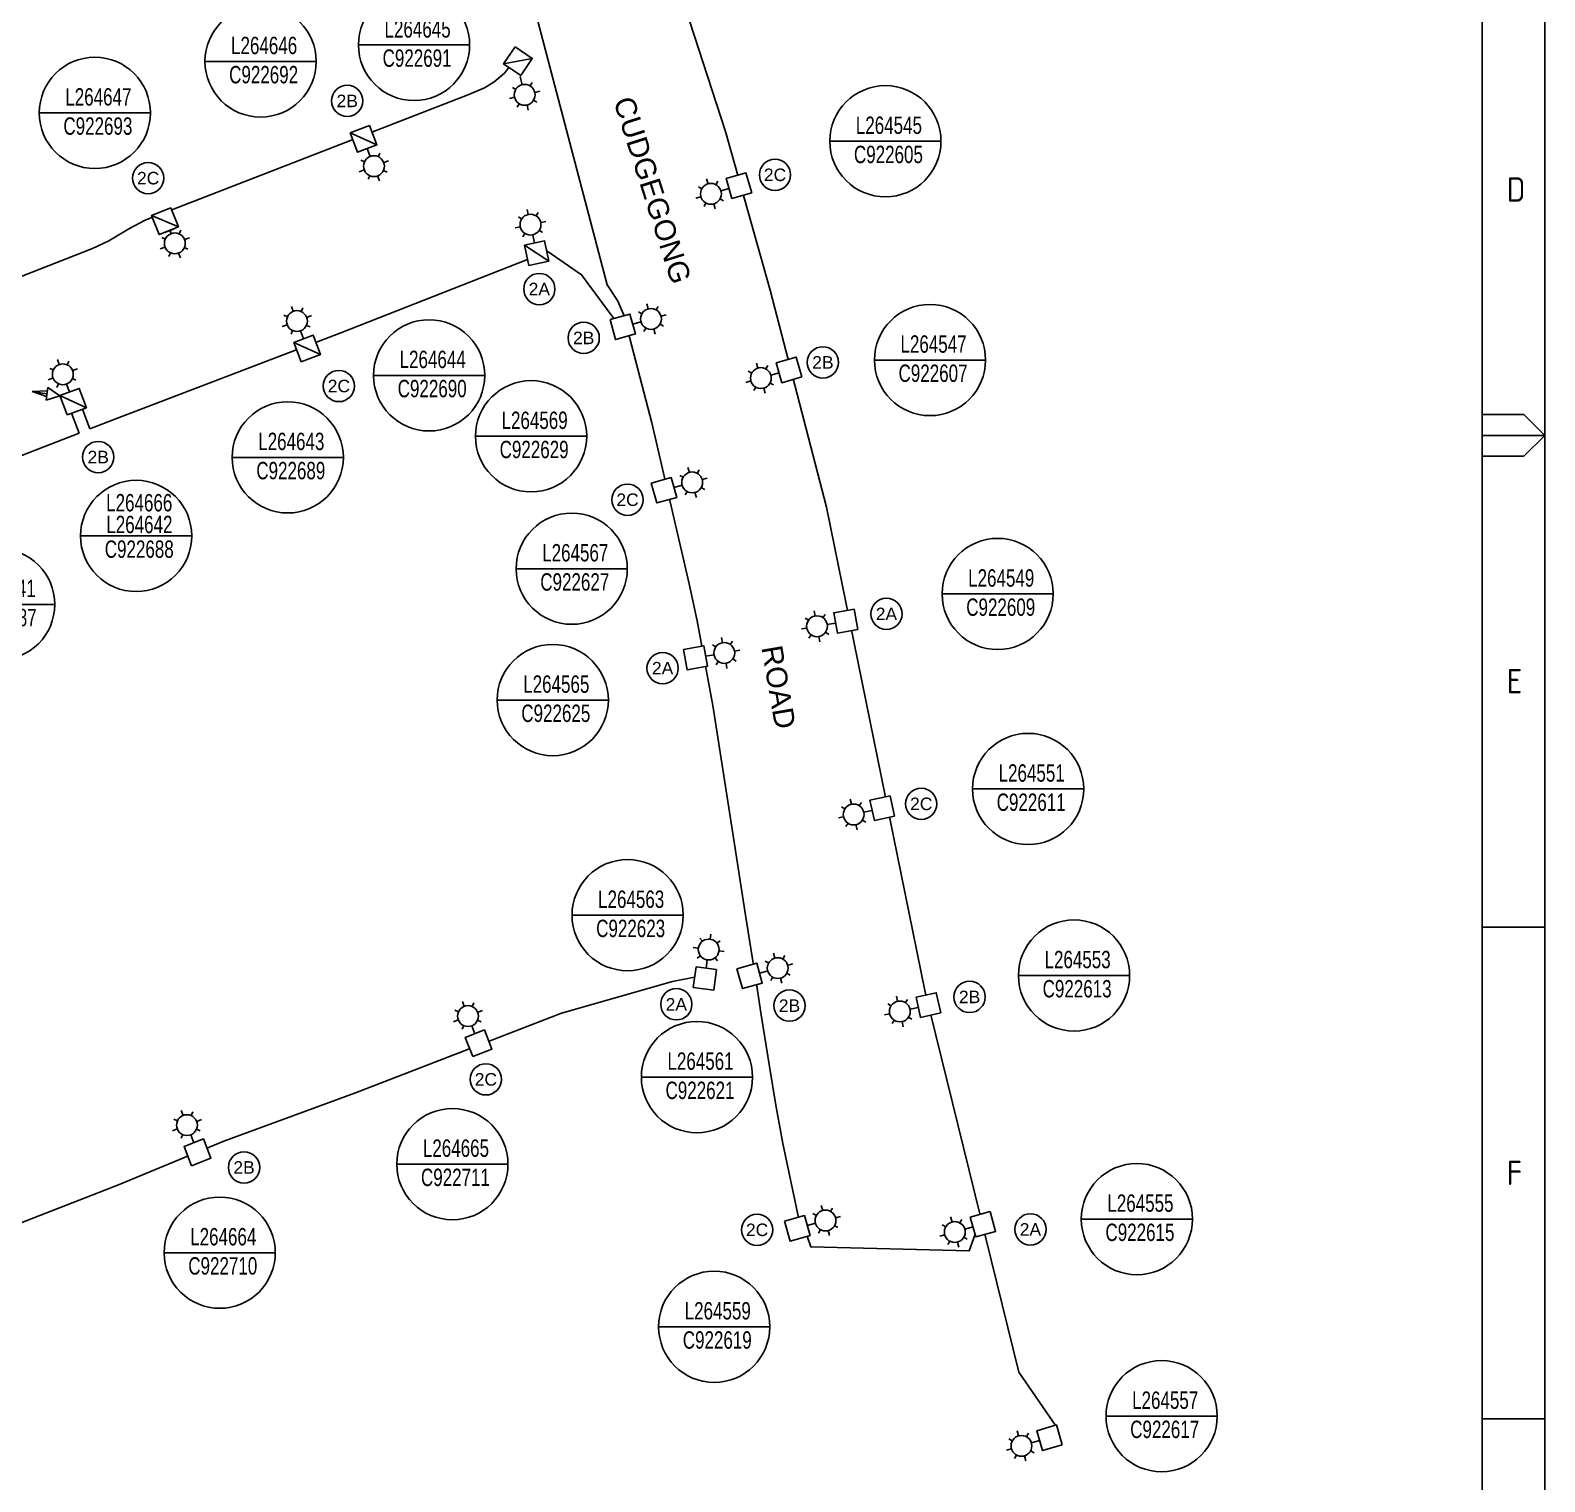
# Paper-space layout 'SHEET (4)' of a CAD drawing. Header units: metres, sheet in millimetres. Extents: x -9 to 824, y -5 to 581.
# Drawn here: x 606.4 to 824.3, y 137.2 to 346.1 of the extents above; entities that cross this region are included whole.
import ezdxf
from ezdxf.enums import TextEntityAlignment as Align

# ---------------------------------------------------------------- set-up
doc = ezdxf.new("R2010")
doc.units = ezdxf.units.M
doc.linetypes.add('IE Trench LV', pattern=[6.5, 5, -1.5])
doc.layers.get('0').update_dxf_attribs({"color": 6})
for name, color, linetype in [('_User Miscellaneous1', 7, 'Continuous'), ('Equip_SP_SL_NEW', 2, 'Continuous'), ('Mains_SL_NEW_R6', 2, 'Continuous'), ('Notes', 7, 'Continuous'), ('SupportsUG_SP_LV_SL_NEW', 2, 'Continuous')]:
    doc.layers.add(name, color=color, linetype=linetype)
doc.layers.add('Cadastre Roads_SP_EXT', color=9, linetype='Continuous', lineweight=5)
doc.styles.add('iecARIAL', font='arial.ttf', dxfattribs={"height": 2})
doc.styles.add('iecISOCP', font='isocp.shx')
doc.styles.add('POLE_LABEL', font='arial.ttf')
doc.styles.add('SL_LABEL', font='arial.ttf')
doc.styles.get("Standard").update_dxf_attribs({"font": 'arial.ttf'})
doc.linetypes.add('Cable 4', pattern='A,5.25,-0.1,["o",Standard,S=2,R=0,X=1.2,Y=-0.7],-4', length=9.35)
doc.linetypes.add('IE Trench HV', pattern='A,7,-0.2,["/",Standard,S=3,R=0,X=0.6,Y=-1.4],-2.5', length=9.7)

# ---------------------------------------------------------------- blocks, each defined once
blk = doc.blocks.new('A1_FRAME_TITLE')
at = {"layer": 'Notes', "color": 3, "linetype": 'Continuous'}
blk.add_line((824.37, 5.97), (824.37, 574.39), dxfattribs=at)
at = {"layer": 'Notes', "linetype": 'Continuous'}
for p, q in [((824.37, 293.18), (830.35, 293.18)), ((830.35, 293.18), (833.35, 290.18)), ((833.35, 290.18), (824.35, 290.18)), ((833.35, 290.18), (830.35, 287.18)), ((830.35, 287.18), (824.37, 287.18)), ((824.35, 219.43), (833.35, 219.43)), ((824.35, 148.68), (833.35, 148.68))]:
    blk.add_line(p, q, dxfattribs=at)
blk.add_attdef('DRAFT_NUM', (29.9, 23.29), '', height=2.5, rotation=90)
at = {"layer": 'Notes', "color": 7, "style": 'iecISOCP'}
for s, p in [('D', (827.87, 323.81)), ('E', (827.87, 253.06)), ('F', (827.87, 182.31))]:
    blk.add_text(s, height=3.5, dxfattribs=at).set_placement(p)
at = {"layer": 'Notes', "color": 7, "style": 'iecISOCP', "flags": 8}
blk.add_attdef('VERSION_NO', text='', height=2.5, rotation=90, dxfattribs=at).set_placement((302.04, 43.81), align=Align.MIDDLE_CENTER)
at = {"layer": 'Notes', "color": 7, "style": 'iecISOCP'}
for tag, p in [('CAP_NO', (513.19, 43.46)), ('IE_NUM', (513.05, 37.81)), ('REF_No_1', (335.24, 32.31)), ('REF_1', (362.52, 32.31)), ('GEN_WO', (441.71, 31.76)), ('HV_SWITCH', (513.46, 32.16)), ('REF_No_2', (335.24, 26.31)), ('REF_2', (362.52, 26.31)), ('UBD_REF', (513.05, 25.83)), ('OH_WO', (441.71, 25.81)), ('REF_No_3', (335.24, 20.31)), ('REF_3', (362.52, 20.31)), ('UG_WO', (441.71, 20.05)), ('GIS_MAP_No', (513.05, 20.04)), ('REF_No_4', (335.24, 14.31)), ('REF_4', (362.52, 14.31)), ('SUB_WO', (441.71, 13.81)), ('HV_OP_DIAG', (513.33, 14.2)), ('LGA', (512.95, 7.78))]:
    blk.add_attdef(tag, p, '', height=2.5, dxfattribs=at)
at = {"layer": 'Notes', "style": 'iecISOCP'}
for tag, p in [('T1', (684.37, 39.47)), ('T2', (684.37, 34.35)), ('T3', (684.37, 28.92)), ('T4', (684.37, 23.66)), ('T5', (684.37, 18.23)), ('T6', (684.37, 12.97))]:
    blk.add_attdef(tag, text='', height=3.5, dxfattribs=at).set_placement(p, align=Align.CENTER)
at = {"layer": 'Notes', "color": 7, "style": 'iecISOCP'}
for tag, p in [('scale', (567.76, 33.27)), ('DRAWN', (567.76, 24.93)), ('DATE', (567.76, 16.88)), ('DESIGN', (605.62, 9.15))]:
    blk.add_attdef(tag, text='', height=2.5, dxfattribs=at).set_placement(p, align=Align.CENTER)
at = {"layer": 'Notes', "color": 4, "style": 'iecISOCP'}
blk.add_attdef('NUM', text='', height=7, dxfattribs=at).set_placement((792.37, 20.12), align=Align.MIDDLE_CENTER)
at = {"layer": 'Notes', "color": 1, "style": 'iecISOCP'}
blk.add_attdef('REV', text='', height=5, dxfattribs=at).set_placement((820.05, 17.1), align=Align.CENTER)
at = {"layer": 'Notes', "color": 7, "style": 'iecISOCP'}
for tag, p in [('NS', (790.71, 8.12)), ('SHTS', (805.41, 8.12))]:
    blk.add_attdef(tag, text='', height=2.5, dxfattribs=at).set_placement(p, align=Align.MIDDLE)
at = {"layer": 'Notes', "style": 'iecISOCP'}
blk.add_attdef('ExportID', (9.08, 2.39), '', height=2.5, dxfattribs=at)
at = {"layer": 'Notes', "style": 'iecISOCP', "flags": 1}
for tag, p in [('ProjectType', (14.17, -26.8)), ('ProjectNumber', (23.56, -26.82)), ('DrawingNumber', (35.51, -26.8)), ('ProjectDescription', (47.56, -26.83)), ('ExportDate', (60.28, -26.79)), ('ExportUserName', (69.15, -26.8)), ('DesignerCompanyName', (81.48, -26.79)), ('ExportAreaOfInterest', (97.1, -26.81)), ('GIS_SUCCESS', (112, -26.78)), ('CAD_SUCCESS', (121.79, -26.78)), ('DEPOTCODE', (132.11, -26.88)), ('ExportCategories', (140.08, -26.8)), ('Comments', (154.38, -26.88))]:
    blk.add_attdef(tag, p, '', height=1, dxfattribs=at)
blk = doc.blocks.new('COLUMN_NEW')
at = {"flags": 1}
blk.add_attdef('Z', text='', height=0.2, dxfattribs=at).set_placement((1.5, -2.8), align=Align.MIDDLE_LEFT)
blk.add_wipeout([(-1.485, -1.485), (1.485, -1.485), (1.485, 1.485), (-1.485, 1.485)])
at = {"lineweight": -3}
blk.add_lwpolyline([(-1.485, -1.485), (1.485, -1.485), (1.485, 1.485), (-1.485, 1.485)], close=True, dxfattribs=at)
for tag, height, flags, p in [('ASSET_NUM', 2.5, 8, (2, 2)), ('STREET_CODE', 0.2, 9, (1.5, 0)), ('OWNED_BY', 0.2, 9, (1.5, -0.4)), ('OPERATED_BY', 0.2, 9, (1.5, -0.6)), ('STATE', 0.2, 9, (1.5, -1)), ('SUBURB', 0.2, 9, (1.5, -1.8)), ('STREETNAME', 0.2, 9, (1.5, -2)), ('COLUMN_TYPE', 0.2, 9, (1.5, -0.2)), ('USAGE', 0.2, 9, (1.5, -1.2)), ('MAINTAINED_BY', 0.2, 9, (1.5, -0.8)), ('LEGEND', 0.2, 9, (1.5, -1.4)), ('PARENT', 0.2, 9, (1.5, -1.6)), ('LOCATION', 0.2, 9, (1.5, -2.2)), ('NOTES', 0.2, 9, (1.5, -2.4)), ('LABEL_ALIGNMENT', 0.2, 9, (1.5, -2.6))]:
    blk.add_attdef(tag, text='', height=height, dxfattribs=dict(flags=flags)).set_placement(p, align=Align.MIDDLE_LEFT)
at = {"style": 'POLE_LABEL', "flags": 9}
blk.add_attdef('STRUCTURE_PLANT_NUMBER', text='', height=0.2, dxfattribs=at).set_placement((1.5, 0.242), align=Align.MIDDLE_LEFT)
blk = doc.blocks.new('*U44')
for tag, height, flags, p in [('OPERATING_VOLTAGE', 0.2, 9, (0, -1.4)), ('ORIENTATION', 0.2, 9, (0, -1.6)), ('OWNED_BY', 0.2, 9, (0, -1.8)), ('STATE', 0.2, 9, (0, -2)), ('LANTERN_TYPE', 0.2, 9, (0, -1)), ('NO_PHASES', 0.2, 9, (0, -1.2)), ('USAGE', 0.2, 9, (0, -2.2)), ('LNUMBER', 2.5, 8, (1.2, -2.8)), ('CEXIST', 0.2, 9, (0, -2.4)), ('CNEW', 0.2, 9, (0, -2.6)), ('CNUMBER', 0.2, 9, (0, -2.8)), ('CREMOVE', 0.2, 9, (0, -3)), ('CREPLACE', 0.2, 9, (0, -3.2)), ('LKINGHEIGHT', 0.2, 9, (0, -3.4)), ('LBRACKET', 0.2, 9, (0, -3.6)), ('LBRACKETVOCAB', 0.2, 9, (0, -3.8)), ('LCATEGORY', 0.2, 9, (0, -4)), ('LCHARGE1', 0.2, 9, (0, -4.2)), ('LCHARGE1PERCENT', 0.2, 9, (0, -4.4)), ('LCHARGE2', 0.2, 9, (0, -4.6)), ('LCHARGE2PERCENT', 0.2, 9, (0, -4.8)), ('LCHARGE3', 0.2, 9, (0, -5)), ('LCHARGE3PERCENT', 0.2, 9, (0, -5.2)), ('LEXIST', 0.2, 9, (0, -5.4)), ('LLAMP', 0.2, 9, (0, -5.6)), ('LLAMPVOCAB', 0.2, 9, (0, -5.8)), ('LMAST', 0.2, 9, (0, -6)), ('LMASTVOCAB', 0.2, 9, (0, -6.2)), ('LNEW', 0.2, 9, (0, -6.4)), ('LANTNUMBER', 0.2, 9, (0, -6.6)), ('SUBURB', 0.2, 9, (0, -8.6)), ('STREETNAME', 0.2, 9, (0, -8.8)), ('LOUTREACH', 0.2, 9, (0, -7)), ('LOUTREACHVOCAB', 0.2, 9, (0, -7.2)), ('LRATECODE', 0.2, 9, (0, -7.4)), ('LREMOVE', 0.2, 9, (0, -7.6)), ('LREPLACE', 0.2, 9, (0, -7.8)), ('LTYPE', 0.2, 9, (0, -8)), ('LTYPEVOCAB', 0.2, 9, (0, -8.2)), ('LEGEND', 0.2, 9, (0, -8.4)), ('LOCATION', 0.2, 9, (0, -9)), ('NOTES', 0.2, 9, (0, -9.2)), ('MAINTAINED_BY', 0.2, 9, (0, -9.86))]:
    blk.add_attdef(tag, text='', height=height, dxfattribs=dict(flags=flags)).set_placement(p, align=Align.MIDDLE_LEFT)
at = {"flags": 9}
blk.add_attdef('OPERATED_BY', (0, -9.61), '', height=0.2, dxfattribs=at)
blk.add_wipeout([(0, 4.97), (1.46, 4.18), (2.25, 2.72), (1.46, 1.26), (0, 0.36), (-1.46, 1.26), (-2.25, 2.72), (-1.46, 4.18)])
for p, q in [((0, 4.22), (0, 4.97)), ((-2.25, 2.72), (-1.5, 2.72)), ((-1.46, 4.18), (-1.06, 3.78)), ((1.46, 4.18), (1.06, 3.78)), ((1.5, 2.72), (2.25, 2.72)), ((-1.46, 1.26), (-1.06, 1.66)), ((0, 0), (0, 1.22)), ((0, 0), (0, 0)), ((1.46, 1.26), (1.06, 1.66))]:
    blk.add_line(p, q)
blk.add_circle((0, 2.72), 1.5)
at = {"style": 'SL_LABEL'}
for tag, height, flags, p in [('ASSET_NUM', 2.5, 8, (2, 2)), ('STREET_CODE', 0.2, 9, (0, -0.2))]:
    blk.add_attdef(tag, text='', height=height, dxfattribs=dict(at, flags=flags)).set_placement(p, align=Align.MIDDLE_LEFT)
at = {"flags": 1}
blk.add_attdef('Z', (0, 0), '', height=0.2, dxfattribs=at)
at = {"flags": 9}
for tag, p in [('CONSTRUCTED_VOLTAGE', (0, -0.4)), ('CONTROL_TYPE', (0, -0.6)), ('LANTERN_PURPOSE', (0, -0.8))]:
    blk.add_attdef(tag, text='', height=0.2, dxfattribs=at).set_placement(p, align=Align.MIDDLE_LEFT)
blk = doc.blocks.new('*U48')
at = {"flags": 1}
blk.add_attdef('Z', text='', height=0.2, dxfattribs=at).set_placement((1.5, -2.8), align=Align.MIDDLE_LEFT)
blk.add_wipeout([(-1.485, -1.485), (1.485, -1.485), (1.485, 1.485), (-1.485, 1.485)])
at = {"lineweight": -3}
blk.add_lwpolyline([(-1.485, -1.485), (1.485, -1.485), (1.485, 1.485), (-1.485, 1.485)], close=True, dxfattribs=at)
at = {"flags": 128}
blk.add_lwpolyline([(-1.485, 1.485), (1.485, -1.485)], dxfattribs=at)
for tag, height, flags, p in [('ASSET_NUM', 2.5, 8, (2, 2)), ('STREET_CODE', 0.2, 9, (1.5, 0)), ('OWNED_BY', 0.2, 9, (1.5, -0.4)), ('OPERATED_BY', 0.2, 9, (1.5, -0.6)), ('STATE', 0.2, 9, (1.5, -1)), ('SUBURB', 0.2, 9, (1.5, -1.8)), ('STREETNAME', 0.2, 9, (1.5, -2)), ('COLUMN_TYPE', 0.2, 9, (1.5, -0.2)), ('USAGE', 0.2, 9, (1.5, -1.2)), ('MAINTAINED_BY', 0.2, 9, (1.5, -0.8)), ('LEGEND', 0.2, 9, (1.5, -1.4)), ('PARENT', 0.2, 9, (1.5, -1.6)), ('LOCATION', 0.2, 9, (1.5, -2.2)), ('NOTES', 0.2, 9, (1.5, -2.4)), ('LABEL_ALIGNMENT', 0.2, 9, (1.5, -2.6))]:
    blk.add_attdef(tag, text='', height=height, dxfattribs=dict(flags=flags)).set_placement(p, align=Align.MIDDLE_LEFT)
at = {"style": 'POLE_LABEL', "flags": 9}
blk.add_attdef('STRUCTURE_PLANT_NUMBER', text='', height=0.2, dxfattribs=at).set_placement((1.5, 0.242), align=Align.MIDDLE_LEFT)
blk = doc.blocks.new('SL_FLOOD_NEW')
for p, q in [((0, 8.1), (-0.83, 3.76)), ((0.83, 3.76), (0, 8.1)), ((0, 3.76), (0, 8.1))]:
    blk.add_line(p, q)
blk.add_lwpolyline([(-1.82, 3.76), (0, 0), (1.82, 3.76)], close=True)
at = {"style": 'iecARIAL', "flags": 8}
blk.add_attdef('ASSET_NUM', (1.5, 2.02), '', height=2.5, dxfattribs=at)
for tag, p, height, flags in [('Z', (0, 0), 0.2, 1), ('CONSTRUCTED_VOLTAGE', (0, -0.2), 0.2, 9), ('CONTROL_TYPE', (0, -0.4), 0.2, 9), ('OPERATING_VOLTAGE', (0, -1.2), 0.2, 9), ('ORIENTATION', (0, -1.4), 0.2, 9), ('OWNED_BY', (0, -1.6), 0.2, 9), ('STATE', (0, -1.8), 0.2, 9), ('CEXIST', (0, -2.2), 0.2, 9), ('CNEW', (0, -2.4), 0.2, 9), ('CNUMBER', (0, -2.6), 0.2, 9), ('CREMOVE', (0, -2.8), 0.2, 9), ('CREPLACE', (0, -3), 0.2, 9), ('LANTERN_PURPOSE', (0, -0.6), 0.2, 9), ('LANTERN_TYPE', (0, -0.8), 0.2, 9), ('NO_PHASES', (0, -1), 0.2, 9), ('USAGE', (0, -2), 0.2, 9), ('LKINGHEIGHT', (0, -3.2), 0.2, 9), ('LBRACKET', (0, -3.4), 0.2, 9), ('LBRACKETVOCAB', (0, -3.6), 0.2, 9), ('LCATEGORY', (0, -3.8), 0.2, 9), ('LCHARGE1', (0, -4), 0.2, 9), ('LCHARGE1PERCENT', (0, -4.2), 0.2, 9), ('LCHARGE2', (0, -4.4), 0.2, 9), ('LNUMBER', (4.29, -3.76), 2.5, 8), ('STREETNAME', (0, -8.8), 0.2, 9), ('LCHARGE2PERCENT', (0, -4.6), 0.2, 9), ('LCHARGE3', (0, -4.8), 0.2, 9), ('LCHARGE3PERCENT', (0, -5), 0.2, 9), ('LEXIST', (0, -5.2), 0.2, 9), ('LLAMP', (0, -5.4), 0.2, 9), ('LLAMPVOCAB', (0, -5.6), 0.2, 9), ('LMAST', (0, -5.8), 0.2, 9), ('LMASTVOCAB', (0, -6), 0.2, 9), ('LNEW', (0, -6.2), 0.2, 9), ('LANTNUMBER', (0, -6.4), 0.2, 9), ('LOUTREACH', (0, -6.8), 0.2, 9), ('LOUTREACHVOCAB', (0, -7), 0.2, 9), ('LRATECODE', (0, -7.2), 0.2, 9), ('LREMOVE', (0, -7.4), 0.2, 9), ('LREPLACE', (0, -7.6), 0.2, 9), ('LTYPE', (0, -7.8), 0.2, 9), ('LTYPEVOCAB', (0, -8), 0.2, 9), ('LEGEND', (0, -8.2), 0.2, 9), ('LOCATION', (0, -8.4), 0.2, 9), ('NOTES', (0, -8.6), 0.2, 9), ('SUBURB', (0, -9), 0.2, 9)]:
    blk.add_attdef(tag, p, '', height=height, dxfattribs=dict(flags=flags))
blk = doc.blocks.new('DUCT_INDICATOR')
at = {"flags": 1}
blk.add_attdef('Z', (0, 0), '', height=0.2, dxfattribs=at)
at = {"linetype": 'IE Trench LV'}
blk.add_wipeout([(0, 2.25), (0.28, 2.23), (0.55, 2.18), (0.69, 2.14), (0.97, 2.03), (1.1, 1.96), (1.27, 1.86), (1.39, 1.77), (1.51, 1.67), (1.62, 1.56), (1.73, 1.44), (1.78, 1.38), (1.87, 1.26), (1.94, 1.14), (2.01, 1.01), (2.1, 0.8), (2.14, 0.7), (2.17, 0.61), (2.19, 0.5), (2.22, 0.35), (2.24, 0.23), (2.25, 0.12), (2.25, 0.07), (2.25, 0), (2.25, -0.11), (2.24, -0.23), (2.23, -0.31), (2.22, -0.35), (2.22, -0.39), (2.2, -0.47), (2.18, -0.57), (2.14, -0.69), (2.12, -0.77), (2.08, -0.87), (2.04, -0.95), (2.01, -1.01), (1.97, -1.09), (1.92, -1.17), (1.86, -1.26), (1.79, -1.36), (1.79, -1.36), (1.69, -1.48), (1.58, -1.6), (1.58, -1.6), (1.45, -1.72), (1.35, -1.8), (1.24, -1.88), (1.24, -1.88), (1.05, -1.99), (0.9, -2.06), (0.74, -2.12), (0.63, -2.16), (0.63, -2.16), (0.44, -2.21), (0.3, -2.23), (0.14, -2.25), (0, -2.25), (-0.24, -2.24), (-0.37, -2.22), (-0.49, -2.2), (-0.49, -2.2), (-0.62, -2.16), (-0.85, -2.08), (-0.98, -2.03), (-1.2, -1.9), (-1.29, -1.84), (-1.43, -1.73), (-1.53, -1.65), (-1.64, -1.54), (-1.73, -1.44), (-1.8, -1.35), (-1.86, -1.27), (-1.91, -1.19), (-1.96, -1.11), (-2.01, -1.01), (-2.07, -0.88), (-2.11, -0.79), (-2.16, -0.63), (-2.19, -0.5), (-2.22, -0.38), (-2.24, -0.18), (-2.25, 0), (-2.24, 0.16), (-2.23, 0.33), (-2.2, 0.45), (-2.16, 0.62), (-2.14, 0.71), (-2.08, 0.86), (-2.04, 0.95), (-1.98, 1.06), (-1.91, 1.19), (-1.86, 1.27), (-1.78, 1.38), (-1.69, 1.49), (-1.54, 1.64), (-1.45, 1.72), (-1.3, 1.83), (-1.15, 1.93), (-0.87, 2.07), (-0.68, 2.15), (-0.5, 2.19), (-0.24, 2.24)], dxfattribs=at)
at = {"linetype": 'IE Trench HV'}
blk.add_wipeout([(0, 2.25), (0.16, 2.24), (0.31, 2.23), (0.51, 2.19), (0.66, 2.15), (0.78, 2.11), (0.88, 2.07), (0.98, 2.02), (1.1, 1.96), (1.17, 1.92), (1.27, 1.86), (1.36, 1.79), (1.48, 1.7), (1.6, 1.59), (1.68, 1.49), (1.76, 1.4), (1.84, 1.29), (1.92, 1.17), (1.98, 1.07), (2.03, 0.97), (2.11, 0.77), (2.16, 0.64), (2.18, 0.57), (2.2, 0.48), (2.21, 0.41), (2.23, 0.32), (2.24, 0.2), (2.25, 0.12), (2.25, 0), (2.25, -0.09), (2.24, -0.21), (2.23, -0.28), (2.22, -0.35), (2.21, -0.42), (2.2, -0.49), (2.17, -0.6), (2.15, -0.68), (2.11, -0.78), (2.07, -0.88), (2.01, -1.01), (1.96, -1.1), (1.9, -1.21), (1.84, -1.29), (1.79, -1.37), (1.73, -1.43), (1.7, -1.48), (1.64, -1.54), (1.6, -1.59), (1.55, -1.63), (1.49, -1.69), (1.41, -1.75), (1.29, -1.85), (1.18, -1.91), (1.11, -1.96), (1.06, -1.99), (0.97, -2.03), (0.89, -2.07), (0.84, -2.09), (0.78, -2.11), (0.71, -2.14), (0.65, -2.16), (0.61, -2.17), (0.56, -2.18), (0.49, -2.2), (0.44, -2.21), (0.37, -2.22), (0.31, -2.23), (0.26, -2.23), (0.21, -2.24), (0.12, -2.25), (0.05, -2.25), (-0.05, -2.25), (-0.12, -2.25), (-0.19, -2.24), (-0.28, -2.23), (-0.37, -2.22), (-0.51, -2.19), (-0.58, -2.17), (-0.67, -2.15), (-0.77, -2.11), (-0.83, -2.09), (-0.88, -2.07), (-0.96, -2.03), (-1.04, -1.99), (-1.1, -1.96), (-1.15, -1.94), (-1.19, -1.91), (-1.25, -1.87), (-1.28, -1.85), (-1.33, -1.82), (-1.37, -1.79), (-1.41, -1.75), (-1.44, -1.73), (-1.49, -1.69), (-1.57, -1.62), (-1.62, -1.56), (-1.7, -1.47), (-1.76, -1.4), (-1.81, -1.34), (-1.86, -1.27), (-1.9, -1.21), (-1.94, -1.14), (-1.97, -1.08), (-2.01, -1.01), (-2.05, -0.92), (-2.08, -0.86), (-2.12, -0.75), (-2.15, -0.68), (-2.18, -0.58), (-2.19, -0.52), (-2.21, -0.43), (-2.22, -0.35), (-2.23, -0.3), (-2.24, -0.23), (-2.25, -0.14), (-2.25, -0.08), (-2.25, 0.04), (-2.25, 0.14), (-2.24, 0.23), (-2.23, 0.29), (-2.22, 0.39), (-2.2, 0.46), (-2.18, 0.56), (-2.16, 0.62), (-2.15, 0.68), (-2.12, 0.74), (-2.09, 0.83), (-2.07, 0.88), (-2.05, 0.92), (-2.02, 0.98), (-1.99, 1.04), (-1.96, 1.1), (-1.92, 1.17), (-1.89, 1.23), (-1.83, 1.3), (-1.79, 1.36), (-1.71, 1.46), (-1.65, 1.53), (-1.6, 1.58), (-1.55, 1.63), (-1.49, 1.68), (-1.45, 1.72), (-1.37, 1.79), (-1.3, 1.84), (-1.24, 1.88), (-1.17, 1.92), (-1.11, 1.95), (-1.05, 1.99), (-0.96, 2.04), (-0.88, 2.07), (-0.79, 2.11), (-0.74, 2.13), (-0.66, 2.15), (-0.56, 2.18), (-0.45, 2.21), (-0.33, 2.23), (-0.25, 2.24), (-0.18, 2.24), (-0.11, 2.25), (-0.06, 2.25)], dxfattribs=at)
blk.add_circle((0, 0), 2.25)
blk.add_attdef('CODE', text='', height=1.8).set_placement((0, 0), align=Align.MIDDLE_CENTER)
blk = doc.blocks.new('SLANTERN_NUM_NEW')
at = {"linetype": 'Continuous'}
blk.add_line((8, 0), (-8, 0), dxfattribs=at)
blk.add_line((0, 0), (8, 0))
blk.add_circle((0, 0), 8, dxfattribs=at)
at = {"width": 0.7}
for tag, p in [('SNUMBER', (0.51, 1.05)), ('CNUMBER', (0.44, -3.15))]:
    blk.add_attdef(tag, text='', height=2.5, dxfattribs=at).set_placement(p, align=Align.CENTER)
at = {"flags": 1}
blk.add_attdef('Z', (0, 0), '', height=0.2, dxfattribs=at)

psp = doc.layouts.new('SHEET (4)')

# ---------------------------------------------------------------- linework, layer by layer
at = {"layer": 'Mains_SL_NEW_R6', "color": 2, "linetype": 'Cable 4', "flags": 128}
for points in [[(753.95, 145.29), (748.58, 152.98), (735.07, 207.9), (720.93, 277.46), (712.81, 308.69), (706.41, 331.51), (699.29, 353.4)], [(679.37, 347.4), (689.38, 309.46), (689.38, 309.46), (690.86, 307.19), (691.72, 305.22), (695.8, 289.58), (701.17, 266.44), (702.31, 261.09), (704.57, 248.92), (707.36, 231.11), (709.29, 218.76), (710.84, 208.87), (711.54, 204.43), (712.71, 196.97), (713.65, 191.43), (714.65, 185.91), (716.88, 175.27)], [(597.66, 307.78), (615.32, 314.66), (617.66, 315.79), (620.55, 317.5), (622.88, 318.73), (644.26, 327.05), (669.45, 336.82), (671.72, 337.79), (673.05, 338.59), (674.62, 339.91), (676, 341.69), (676.3, 342.42)], [(614.93, 288.72), (618.93, 290.27), (635.36, 296.55), (651.04, 302.53), (677.9, 313.11)], [(545.5, 261.78), (576.9, 273.96), (613.38, 288.12)], [(701.95, 209.83), (698.75, 209.23), (682.81, 204.65), (669.44, 199.49), (653.18, 193.18), (634.23, 186.24), (619.06, 179.94), (610.58, 176.65), (602.07, 173.35), (589.37, 168.43), (580.72, 165.07), (567.69, 160.01), (552.31, 154.05), (542.7, 150.32), (534.43, 147.11), (516.31, 140.08), (477.73, 125.11), (452.09, 115.17), (375.18, 85.33), (353.56, 76.94), (340.97, 71.77), (333.24, 67.57), (327.55, 63.79), (325.34, 62.1)]]:
    psp.add_lwpolyline(points, dxfattribs=at)
at = {"layer": 'Notes', "color": 3, "linetype": 'Continuous'}
psp.add_lwpolyline([(-9.08, 581), (824.27, 581), (824.27, -5.42), (-9.08, -5.42)], close=True, dxfattribs=at)

# ---------------------------------------------------------------- block references
psp.add_blockref('A1_FRAME_TITLE', (-9.08, -2.39))
at = {"layer": 'Equip_SP_SL_NEW'}
for p, values in [((639.5, 341.59), {'SNUMBER': 'L264646', 'CNUMBER': 'C922692'}), ((729.4, 330.11), {'SNUMBER': 'L264545', 'CNUMBER': 'C922605'}), ((735.82, 298.63), {'SNUMBER': 'L264547', 'CNUMBER': 'C922607'}), ((663.75, 296.42), {'SNUMBER': 'L264644', 'CNUMBER': 'C922690'}), ((678.42, 287.66), {'SNUMBER': 'L264569', 'CNUMBER': 'C922629'}), ((745.56, 264.97), {'SNUMBER': 'L264549', 'CNUMBER': 'C922609'}), ((601.88, 263.47), {'SNUMBER': 'L264641', 'CNUMBER': 'C922687'}), ((681.54, 249.7), {'SNUMBER': 'L264565', 'CNUMBER': 'C922625'}), ((749.94, 236.91), {'SNUMBER': 'L264551', 'CNUMBER': 'C922611'}), ((756.55, 210.07), {'SNUMBER': 'L264553', 'CNUMBER': 'C922613'}), ((702.29, 195.45), {'SNUMBER': 'L264561', 'CNUMBER': 'C922621'}), ((667.1, 182.93), {'SNUMBER': 'L264665', 'CNUMBER': 'C922711'}), ((765.59, 175.02), {'SNUMBER': 'L264555', 'CNUMBER': 'C922615'}), ((633.62, 170.19), {'SNUMBER': 'L264664', 'CNUMBER': 'C922710'}), ((704.77, 159.53), {'SNUMBER': 'L264559', 'CNUMBER': 'C922619'}), ((769.15, 146.67), {'SNUMBER': 'L264557', 'CNUMBER': 'C922617'})]:
    psp.add_blockref('SLANTERN_NUM_NEW', p, dxfattribs=at).add_auto_attribs(values)
ref = psp.add_blockref('SLANTERN_NUM_NEW', (621.59, 273.32), dxfattribs=at)
ref.add_attrib('SNUMBER', 'L264642', dxfattribs={"layer": '0', "height": 2.5, "width": 0.7}).set_placement((622.06, 273.72), align=Align.CENTER)
ref.add_attrib('CNUMBER', 'C922688', dxfattribs={"layer": '0', "height": 2.5, "width": 0.7}).set_placement((622.04, 270.17), align=Align.CENTER)

# ---------------------------------------------------------------- texts
at = {"layer": 'Equip_SP_SL_NEW', "width": 0.7}
psp.add_attdef('L264666', text='XXXX', height=2.5, dxfattribs=at).set_placement((622.04, 276.85), align=Align.CENTER)

# ---------------------------------------------------------------- next in the draw order: block references
at = {"layer": '_User Miscellaneous1', "color": 7, "linetype": 'Continuous'}
for p, values in [((651.97, 335.91, -0.24), {'CODE': '2B'}), ((623.32, 324.8, -0.24), {'CODE': '2C'}), ((713.52, 325.28, -0.24), {'CODE': '2C'}), ((679.61, 308.84, -0.24), {'CODE': '2A'}), ((650.77, 294.89, -0.24), {'CODE': '2C'}), ((616.14, 284.67, -0.24), {'CODE': '2B'}), ((692.3, 278.53, -0.24), {'CODE': '2C'}), ((729.55, 262.1, -0.24), {'CODE': '2A'}), ((734.56, 234.77, -0.24), {'CODE': '2C'}), ((741.52, 206.99, -0.24), {'CODE': '2B'}), ((637.12, 182.46, -0.24), {'CODE': '2B'}), ((710.94, 173.48, -0.24), {'CODE': '2C'}), ((750.27, 173.54, -0.24), {'CODE': '2A'})]:
    psp.add_blockref('DUCT_INDICATOR', p, dxfattribs=at).add_auto_attribs(values)
at = {"layer": 'Equip_SP_SL_NEW'}
for p, rotation in [((676.85, 339.43), 193.6720804778365), ((706.91, 323.3), 106.2178442737127), ((678.91, 315.45), 12.21035140461244), ((626.2, 317.96), 200.7276662283529), ((714.1, 296.79), 106.2178442737127), ((703.54, 256.02), 279.8060855280809), ((734.14, 205.49), 102.5174210829154)]:
    psp.add_blockref('*U44', p, dxfattribs=dict(at, rotation=rotation))
at = {"layer": 'SupportsUG_SP_LV_SL_NEW'}
for name, p, rotation in [('*U48', (654.32, 330.45), 200.7276662283529), ('COLUMN_NEW', (691.62, 303.41), 285.5253281407277), ('*U48', (646.21, 300.3), 20.61774526793839), ('*U48', (612.53, 292.64), 20.61774526793839), ('COLUMN_NEW', (697.55, 279.89), 285.5253281407277), ('COLUMN_NEW', (723.7, 261.05), 99.92344317964888), ('COLUMN_NEW', (728.94, 234.15), 102.5174210829154), ('COLUMN_NEW', (709.86, 210.02), 285.5253281407277), ('COLUMN_NEW', (703.43, 209.64), 352.43313488499), ('COLUMN_NEW', (670.87, 200.32), 21.20388888845947), ('COLUMN_NEW', (630.42, 184.63), 21.20388889249923), ('COLUMN_NEW', (716.73, 173.69), 285.5253281407277), ('COLUMN_NEW', (753.01, 143.56), 106.1778948240579)]:
    psp.add_blockref(name, p, dxfattribs=dict(at, rotation=rotation))
at = {"layer": 'SupportsUG_SP_LV_SL_NEW', "xscale": -1, "rotation": 105.5253281486947}
psp.add_blockref('COLUMN_NEW', (743.44, 174.29), dxfattribs=at)

# ---------------------------------------------------------------- next in the draw order: linework, layer by layer
at = {"layer": 'Mains_SL_NEW_R6', "color": 2, "linetype": 'Cable 4', "flags": 128}
for points in [[(613.38, 288.12), (612.31, 290.97)], [(614.94, 288.71), (613.87, 291.55)]]:
    psp.add_lwpolyline(points, dxfattribs=at)

# ---------------------------------------------------------------- next in the draw order: block references
at = {"layer": '_User Miscellaneous1', "color": 7, "linetype": 'Continuous'}
for p, values in [((699.32, 205.93, -0.24), {'CODE': '2A'}), ((671.92, 195.13, -0.24), {'CODE': '2C'})]:
    psp.add_blockref('DUCT_INDICATOR', p, dxfattribs=at).add_auto_attribs(values)
at = {"layer": 'Equip_SP_SL_NEW'}
for p, values in [((661.58, 343.97), {'SNUMBER': 'L264645', 'CNUMBER': 'C922691'}), ((615.65, 334.19), {'SNUMBER': 'L264647', 'CNUMBER': 'C922693'}), ((643.41, 284.62), {'SNUMBER': 'L264643', 'CNUMBER': 'C922689'}), ((684.27, 268.6), {'SNUMBER': 'L264567', 'CNUMBER': 'C922627'})]:
    psp.add_blockref('SLANTERN_NUM_NEW', p, dxfattribs=at).add_auto_attribs(values)
for p, rotation in [((654.85, 329.06), 200.7276662283529), ((693.05, 303.81), 285.5253281407277), ((645.69, 301.69), 20.61774526793839), ((612.01, 294.03), 20.61774526793839), ((698.98, 280.29), 285.5253281407277), ((722.24, 260.79), 99.92344317964888), ((727.49, 233.83), 102.5174210829154), ((703.62, 211.11), 352.43313488499), ((711.29, 210.41), 285.5253281407277), ((670.33, 201.7), 21.20388888845947), ((629.89, 186.01), 21.20388889249923), ((718.16, 174.09), 285.5253281407277), ((751.59, 143.15), 106.1778948240579)]:
    psp.add_blockref('*U44', p, dxfattribs=dict(at, rotation=rotation))
at = {"layer": 'Equip_SP_SL_NEW', "xscale": -1, "rotation": 105.5253281486947}
psp.add_blockref('*U44', (742.01, 173.89), dxfattribs=at)
at = {"layer": 'SupportsUG_SP_LV_SL_NEW'}
for name, p, rotation in [('*U48', (676.52, 341.63), 236.1175253305267), ('COLUMN_NEW', (708.33, 323.72), 106.2178442737127), ('*U48', (625.74, 318.6, 0.24), 201.8767882797694), ('*U48', (679.22, 314), 12.21035140461244), ('COLUMN_NEW', (715.53, 297.2), 106.2178442737127), ('COLUMN_NEW', (702.08, 255.77), 279.8060855280809), ('COLUMN_NEW', (735.59, 205.81), 102.5174210829154)]:
    psp.add_blockref(name, p, dxfattribs=dict(at, rotation=rotation))

# ---------------------------------------------------------------- next in the draw order: texts
at = {"layer": 'Cadastre Roads_SP_EXT'}
psp.add_text('CUDGEGONG', height=3, rotation=287.6581, dxfattribs=at).set_placement((690.23, 335.93))

# ---------------------------------------------------------------- next in the draw order: linework, layer by layer
at = {"layer": 'Mains_SL_NEW_R6', "color": 2, "linetype": 'Cable 4', "flags": 128}
for points in [[(680.67, 314.32), (685.69, 310.91), (690.34, 304.6)], [(718.16, 172.55), (718.67, 171.03), (741.45, 170.45), (742.3, 172.84)]]:
    psp.add_lwpolyline(points, dxfattribs=at)

# ---------------------------------------------------------------- next in the draw order: block references
at = {"layer": '_User Miscellaneous1', "color": 7, "linetype": 'Continuous'}
for p, values in [((720.41, 298.29, -0.24), {'CODE': '2B'}), ((697.35, 254.29, -0.24), {'CODE': '2A'}), ((715.6, 205.74, -0.24), {'CODE': '2B'})]:
    psp.add_blockref('DUCT_INDICATOR', p, dxfattribs=at).add_auto_attribs(values)
at = {"layer": 'Equip_SP_SL_NEW', "linetype": 'IE Trench LV', "xscale": 0.4999999999999994, "yscale": 0.4999999999999994, "zscale": 0.4999999999999994, "rotation": 81.58690999612196}
psp.add_blockref('SL_FLOOD_NEW', (610.62, 293.5), dxfattribs=at)
at = {"layer": 'Equip_SP_SL_NEW'}
psp.add_blockref('SLANTERN_NUM_NEW', (692.31, 218.75), dxfattribs=at).add_auto_attribs({'SNUMBER': 'L264563', 'CNUMBER': 'C922623'})

# ---------------------------------------------------------------- next in the draw order: texts
at = {"layer": 'Cadastre Roads_SP_EXT'}
psp.add_text('ROAD', height=3, rotation=279.6923, dxfattribs=at).set_placement((711.55, 257.29))

# ---------------------------------------------------------------- next in the draw order: block references
at = {"layer": '_User Miscellaneous1', "color": 7, "linetype": 'Continuous'}
psp.add_blockref('DUCT_INDICATOR', (685.99, 301.81, -0.24), dxfattribs=at).add_auto_attribs({'CODE': '2B'})

doc.saveas('drawing.dxf')
